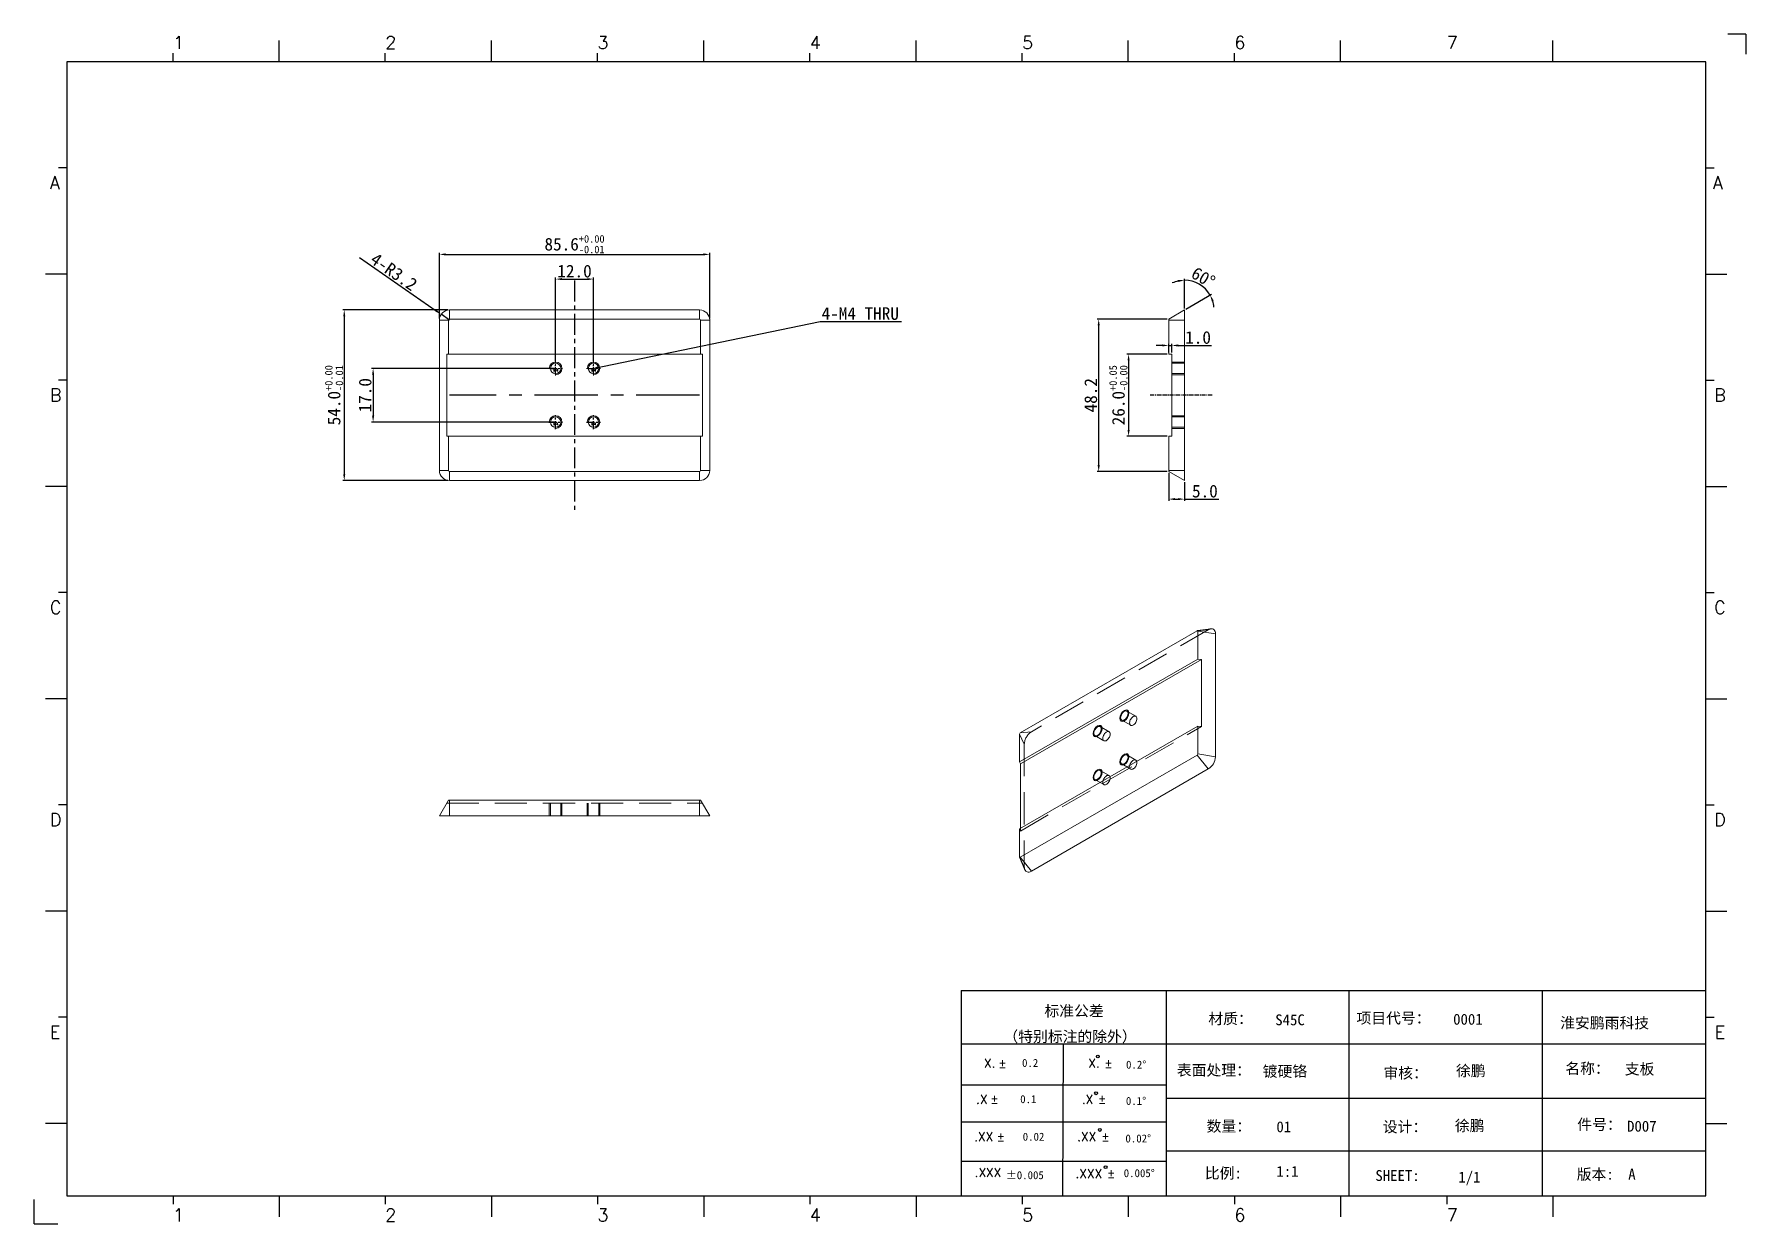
# Model space of a CAD drawing. Extents: x 83 to 30050, y -7164 to 695.
# Drawn here: x 15729 to 16271, y -3800 to -3424 of the extents above; entities that cross this region are included whole.
import ezdxf
from ezdxf.enums import TextEntityAlignment as Align

# ---------------------------------------------------------------- set-up
doc = ezdxf.new("R2010")
doc.units = 0
doc.header["$LTSCALE"] = 8
doc.header["$MEASUREMENT"] = 0
doc.header["$PDSIZE"] = 5
doc.linetypes.add('CENTER', pattern=[2, 1.25, -0.25, 0.25, -0.25])
doc.linetypes.add('HIDDEN', pattern=[1.905, 1.27, -0.635])
doc.layers.get('0').update_dxf_attribs({"linetype": 'CONTINUOUS'})
doc.layers.get('Defpoints').update_dxf_attribs({"linetype": 'CONTINUOUS'})
doc.layers.add('41', color=3, linetype='CONTINUOUS')
doc.layers.add('dim', color=82, linetype='CONTINUOUS', lineweight=9)
doc.layers.add('screw', color=33, linetype='CONTINUOUS', lineweight=13)
doc.styles.add('SIMPLEX', font='SIMPLEX')
doc.styles.get("Standard").update_dxf_attribs({"font": '', "height": 4})
doc.styles.add('TXT', font='txt.shx', dxfattribs={"bigfont": 'gbcbig.shx'})
doc.styles.get('Standard').set_extended_font_data('SimSun')
doc.dimstyles.new('ISO-25', dxfattribs={"dimtxt": 6, "dimasz": 2.5, "dimexe": 1.25, "dimexo": 0.625, "dimtad": 1, "dimdec": 1, "dimzin": 1, "dimdsep": 46, "dimtxsty": 'Standard', "dimcen": 2.5, "dimadec": 0, "dimazin": 0, "dimtm": 1e-09, "dimtfac": 1, "dimtdec": 1, "dimtmove": 0, "dimatfit": 3, "dimfxl": 1, "dimtolj": 1, "dimtzin": 0, "dimarcsym": 0})

# ---------------------------------------------------------------- blocks, each defined once
blk = doc.blocks.new('A$C0BB32EA6')
at = {"layer": '41'}
for p, q in [((90.21, 427.84), (90.21, 435.66)), ((168.4, 427.84), (168.4, 435.66)), ((168.4, 427.84), (168.4, 435.66)), ((168.4, 427.84), (168.4, 435.66)), ((246.58, 427.84), (246.58, 435.66)), ((246.58, 427.84), (246.58, 435.66)), ((324.77, 427.84), (324.77, 435.66)), ((402.96, 427.84), (402.96, 435.66)), ((481.15, 427.84), (481.15, 435.66)), ((559.34, 427.84), (559.34, 435.66)), ((51.11, 427.84), (51.11, 430.97)), ((129.3, 427.84), (129.3, 430.97)), ((129.3, 427.84), (129.3, 430.97)), ((129.3, 427.84), (129.3, 430.97)), ((207.49, 427.84), (207.49, 430.97)), ((207.49, 427.84), (207.49, 430.97)), ((285.68, 427.84), (285.68, 430.97)), ((363.87, 427.84), (363.87, 430.97)), ((442.06, 427.84), (442.06, 430.97)), ((615.63, 427.84), (12.02, 427.84)), ((12.02, 427.84), (12.02, 10.32)), ((615.63, 10.32), (615.63, 427.84)), ((12.02, 388.75), (8.89, 388.75)), ((615.63, 388.75), (618.76, 388.75)), ((12.02, 349.66), (4.2, 349.66)), ((615.63, 349.66), (623.45, 349.66)), ((12.02, 310.56), (8.89, 310.56)), ((615.63, 310.56), (618.76, 310.56)), ((12.02, 271.47), (4.2, 271.47)), ((615.63, 271.47), (623.45, 271.47)), ((12.02, 232.37), (8.89, 232.37)), ((615.63, 232.37), (618.76, 232.37)), ((12.02, 193.28), (4.2, 193.28)), ((615.63, 193.28), (623.45, 193.28)), ((12.02, 154.18), (8.89, 154.18)), ((615.63, 154.18), (618.76, 154.18)), ((12.02, 115.09), (4.2, 115.09)), ((615.63, 115.09), (623.45, 115.09)), ((341.34, 85.85), (615.63, 85.85)), ((341.34, 85.85), (341.34, 10.32)), ((416.87, 85.85), (416.87, 10.32)), ((484.16, 85.85), (484.16, 10.32)), ((555.4, 85.7), (555.4, 10.17)), ((12.02, 76), (8.89, 76)), ((615.63, 76), (618.76, 76)), ((615.63, 66.14), (341.34, 66.14)), ((378.86, 10.02), (379.1, 65.84)), ((341.34, 51.12), (416.87, 51.12)), ((615.63, 46.17), (416.87, 46.17)), ((12.02, 36.9), (4.2, 36.9)), ((341.34, 37.5), (401.12, 37.5)), ((341.34, 37.5), (416.87, 37.5)), ((615.63, 36.9), (623.45, 36.9)), ((615.63, 26.74), (416.87, 26.74)), ((341.34, 23.05), (401.87, 23.05)), ((341.34, 23.05), (401.87, 23.05)), ((341.34, 23.05), (401.87, 23.05)), ((341.34, 23.05), (401.87, 23.05)), ((341.34, 23.05), (401.87, 23.05)), ((341.34, 23.05), (416.87, 23.05)), ((12.02, 10.32), (615.63, 10.32)), ((51.11, 10.32), (51.11, 7.19)), ((90.21, 10.32), (90.21, 2.5)), ((129.3, 10.32), (129.3, 7.19)), ((168.4, 10.32), (168.4, 2.5)), ((207.49, 10.32), (207.49, 7.19)), ((246.58, 10.32), (246.58, 2.5)), ((285.68, 10.32), (285.68, 7.19)), ((324.77, 10.32), (324.77, 2.5)), ((326.34, 10.32), (401.87, 10.32)), ((363.87, 10.32), (363.87, 7.19)), ((402.96, 10.32), (402.96, 2.5)), ((442.06, 10.32), (442.06, 7.19)), ((481.15, 10.32), (481.15, 2.5)), ((520.24, 10.32), (520.24, 7.19)), ((559.34, 10.32), (559.34, 2.5))]:
    blk.add_line(p, q, dxfattribs=at)
at = {"layer": '41', "linetype": 'Continuous'}
for p, q in [((630.37, 437.94), (623.79, 437.94)), ((630.37, 437.94), (630.37, 430.59)), ((0, 0), (0, 8.98)), ((0, 0), (8.64, 0))]:
    blk.add_line(p, q, dxfattribs=at)
at = {"layer": '41'}
for centre in [(391.73, 61.61), (391.07, 48.04), (392.49, 34.54), (394.6, 20.83)]:
    blk.add_circle(centre, 0.516, dxfattribs=at)
at = {"layer": '41', "style": 'SIMPLEX'}
for s, height, p in [('1', 4.69, (51.11, 432.54)), ('2', 4.69, (129.3, 432.54)), ('3', 4.69, (207.49, 432.54)), ('4', 4.69, (285.68, 432.54)), ('5', 4.69, (363.87, 432.54)), ('6', 4.69, (442.06, 432.54)), ('7', 4.69, (520.24, 432.54)), ('A', 4.75, (5.76, 380.93)), ('A', 4.75, (618.27, 380.93)), ('B', 4.75, (5.76, 302.74)), ('B', 4.75, (618.72, 302.74)), ('C', 4.75, (5.76, 224.55)), ('C', 4.75, (618.72, 224.55)), ('D', 4.75, (5.76, 146.37)), ('D', 4.75, (618.72, 146.37)), ('E', 4.75, (5.76, 68.18)), ('E', 4.75, (618.95, 68.18)), ('X.', 3.284, (349.84, 57.49)), ('%%p', 3.284, (355.04, 57.36)), ('X.', 3.284, (388.21, 57.49)), ('%%p', 3.284, (394.07, 57.36)), ('.X', 3.284, (346.89, 44.16)), ('%%p', 3.284, (352.09, 44.33)), ('.X', 3.284, (385.9, 44.16)), ('%%p', 3.284, (391.76, 44.33)), ('.XX', 3.284, (346.2, 30.42)), ('%%p', 3.284, (354.44, 30.46)), ('.XX', 3.284, (384.11, 30.42)), ('%%p', 3.284, (393.01, 30.46)), ('.XXX', 3.284, (383.48, 16.83)), ('%%p', 3.284, (395.11, 16.95)), ('1', 4.69, (51.11, 0.87)), ('2', 4.69, (129.3, 0.87)), ('3', 4.69, (207.49, 0.87)), ('4', 4.69, (285.68, 0.87)), ('5', 4.69, (363.87, 0.87)), ('6', 4.69, (442.06, 0.87)), ('7', 4.69, (520.24, 0.87))]:
    blk.add_text(s, height=height, dxfattribs=at).set_placement(p)
at = {"layer": '41', "linetype": 'Continuous'}
for s, p in [('标准公差', (372.08, 76.36)), ('材质：', (432.42, 73.5)), ('项目代号：', (486.99, 73.71)), ('淮安鹏雨科技', (562.04, 71.96)), ('（特别标注的除外）', (356.94, 66.94)), ('表面处理：', (420.83, 54.55)), ('审核：', (496.9, 53.5)), ('名称：', (563.9, 55.18)), ('数量：', (431.79, 33.91)), ('设计：', (496.69, 33.7)), ('件号：', (568.32, 34.55)), ('比例:', (431.16, 16.65)), ('SHEET:', (493.95, 15.75)), ('1/1', (524.5, 15.18)), ('版本:', (568.11, 16.23))]:
    blk.add_text(s, height=4, dxfattribs=at).set_placement(p)
at = {"layer": '41'}
for s, p in [('0.2', (363.82, 57.75)), ('0.2%%D', (402.12, 57.11)), ('0.1', (363.14, 44.41)), ('0.1%%D', (402.07, 43.76)), ('0.02', (364.07, 30.58)), ('0.02%%D', (401.9, 29.93)), ('0.005%%D', (401.27, 17.16))]:
    blk.add_text(s, height=2.929, dxfattribs=at).set_placement(p)
at = {"layer": '41', "style": 'SIMPLEX'}
blk.add_text('.XXX', height=3.284, dxfattribs=at).set_placement((351.31, 18.87), align=Align.MIDDLE_CENTER)
at = {"layer": '41'}
blk.add_text('%%P0.005', height=2.929, dxfattribs=at).set_placement((364.87, 17.89), align=Align.MIDDLE_CENTER)
at = {"layer": '41', "linetype": 'Continuous'}
for tag, p in [('材质', (457.07, 73.08)), ('代号', (522.6, 73.29)), ('表面处理', (452.44, 54.13)), ('审核', (523.65, 54.34)), ('名称', (585.81, 54.97)), ('数量', (457.5, 33.7)), ('设计', (523.23, 34.13)), ('件号', (586.65, 33.91)), ('比例', (457.5, 17.28)), ('版本', (587.08, 16.23))]:
    blk.add_attdef(tag, p, '', height=4, dxfattribs=at)
blk = doc.blocks.new('screw_m4_l')
at = {"layer": 'screw', "color": 1, "linetype": 'CENTER', "ltscale": 0.254}
for p, q in [((-2.2, 0), (2.2, 0)), ((0, -2.2), (0, 2.2))]:
    blk.add_line(p, q, dxfattribs=at)
at = {"layer": 'screw', "color": 33, "linetype": 'Continuous'}
blk.add_circle((0, 0), 1.65, dxfattribs=at)
at = {"layer": 'screw', "color": 92, "linetype": 'Continuous'}
blk.add_arc((0, 0), 2, 270, 180, dxfattribs=at)
at = {"layer": 'screw', "color": 6, "linetype": 'Continuous', "style": 'TXT'}
blk.add_text('M4', height=0.8, dxfattribs=at).set_placement((-0.68, -1))
blk = doc.blocks.new('*D966')
at = {"layer": 'Defpoints', "color": 0}
for p in [(15906.32, -3501.1), (15894.32, -3527.72), (15906.32, -3527.72)]:
    blk.add_point(p, dxfattribs=at)
at = {"layer": 'dim', "color": 0, "lineweight": -2}
for p, q in [((15894.32, -3527.22), (15894.32, -3500.6)), ((15896.32, -3501.1), (15904.32, -3501.1)), ((15906.32, -3527.22), (15906.32, -3500.6))]:
    blk.add_line(p, q, dxfattribs=at)
at = {"layer": 'dim', "color": 0}
for points in [[(15896.32, -3500.77), (15896.32, -3501.44), (15894.32, -3501.1)], [(15904.32, -3500.77), (15904.32, -3501.44), (15906.32, -3501.1)]]:
    blk.add_solid(points, dxfattribs=at)
at = {"layer": 'dim', "color": 0, "insert": (15900.32, -3498.6), "char_height": 4, "attachment_point": 5}
blk.add_mtext('\\A1;12.0', dxfattribs=at)
blk = doc.blocks.new('*D967')
at = {"layer": 'Defpoints', "color": 0}
for p in [(15943.12, -3493.27), (15857.52, -3514.05), (15943.12, -3514.05)]:
    blk.add_point(p, dxfattribs=at)
at = {"layer": 'dim', "color": 0, "lineweight": -2}
for p, q in [((15857.52, -3513.55), (15857.52, -3492.77)), ((15859.52, -3493.27), (15941.12, -3493.27)), ((15943.12, -3513.55), (15943.12, -3492.77))]:
    blk.add_line(p, q, dxfattribs=at)
at = {"layer": 'dim', "color": 0}
for points in [[(15859.52, -3492.94), (15859.52, -3493.61), (15857.52, -3493.27)], [(15941.12, -3492.94), (15941.12, -3493.61), (15943.12, -3493.27)]]:
    blk.add_solid(points, dxfattribs=at)
at = {"layer": 'dim', "color": 0, "insert": (15900.32, -3490.04), "char_height": 4, "attachment_point": 5}
blk.add_mtext('\\A1;85.6{\\H2.400000;\\S+0.00^ -0.01;}', dxfattribs=at)
blk = doc.blocks.new('*D968')
at = {"layer": 'Defpoints', "color": 0}
for p in [(15894.32, -3529.37), (15836.52, -3546.37), (15894.32, -3546.37)]:
    blk.add_point(p, dxfattribs=at)
at = {"layer": 'dim', "color": 0, "lineweight": -2}
for p, q in [((15893.82, -3529.37), (15836.02, -3529.37)), ((15836.52, -3531.37), (15836.52, -3544.37)), ((15893.82, -3546.37), (15836.02, -3546.37))]:
    blk.add_line(p, q, dxfattribs=at)
at = {"layer": 'dim', "color": 0}
for points in [[(15836.19, -3531.37), (15836.86, -3531.37), (15836.52, -3529.37)], [(15836.19, -3544.37), (15836.86, -3544.37), (15836.52, -3546.37)]]:
    blk.add_solid(points, dxfattribs=at)
at = {"layer": 'dim', "color": 0, "insert": (15834.02, -3537.87), "char_height": 4, "attachment_point": 5, "rotation": 90}
blk.add_mtext('\\A1;17.0', dxfattribs=at)
blk = doc.blocks.new('*D969')
at = {"layer": 'Defpoints', "color": 0}
for p in [(15860.7, -3510.87), (15827.38, -3564.87), (15860.7, -3564.87)]:
    blk.add_point(p, dxfattribs=at)
at = {"layer": 'dim', "color": 0, "lineweight": -2}
for p, q in [((15860.2, -3510.87), (15826.88, -3510.87)), ((15827.38, -3512.87), (15827.38, -3562.87)), ((15860.2, -3564.87), (15826.88, -3564.87))]:
    blk.add_line(p, q, dxfattribs=at)
at = {"layer": 'dim', "color": 0}
for points in [[(15827.05, -3512.87), (15827.71, -3512.87), (15827.38, -3510.87)], [(15827.05, -3562.87), (15827.71, -3562.87), (15827.38, -3564.87)]]:
    blk.add_solid(points, dxfattribs=at)
at = {"layer": 'dim', "color": 0, "insert": (15824.15, -3537.87), "char_height": 4, "attachment_point": 5, "rotation": 90}
blk.add_mtext('\\A1;54.0{\\H2.400000;\\S+0.00^ -0.01;}', dxfattribs=at)
blk = doc.blocks.new('*D970')
at = {"layer": 'Defpoints', "color": 0}
for p in [(15858.09, -3512.24), (15860.7, -3514.05)]:
    blk.add_point(p, dxfattribs=at)
at = {"layer": 'dim', "color": 0, "lineweight": -2}
for p, q in [((15832.2, -3494.28), (15856.45, -3511.1)), ((15860.7, -3514.05), (15858.09, -3512.24))]:
    blk.add_line(p, q, dxfattribs=at)
at = {"layer": 'dim', "color": 0}
blk.add_solid([(15856.64, -3510.82), (15856.26, -3511.37), (15858.09, -3512.24)], dxfattribs=at)
at = {"layer": 'dim', "color": 0, "insert": (15842, -3498.01), "char_height": 4, "attachment_point": 5, "rotation": 325.2471}
blk.add_mtext('\\A1; 4-R3.2', dxfattribs=at)
blk = doc.blocks.new('*D971')
at = {"layer": 'Defpoints', "color": 0}
for p in [(16088.51, -3524.87), (16075.8, -3550.87), (16088.51, -3550.87)]:
    blk.add_point(p, dxfattribs=at)
at = {"layer": 'dim', "color": 0, "lineweight": -2}
for p, q in [((16088.02, -3524.87), (16075.3, -3524.87)), ((16075.8, -3526.87), (16075.8, -3548.87)), ((16088.02, -3550.87), (16075.3, -3550.87))]:
    blk.add_line(p, q, dxfattribs=at)
at = {"layer": 'dim', "color": 0}
for points in [[(16075.47, -3526.87), (16076.14, -3526.87), (16075.8, -3524.87)], [(16075.47, -3548.87), (16076.14, -3548.87), (16075.8, -3550.87)]]:
    blk.add_solid(points, dxfattribs=at)
at = {"layer": 'dim', "color": 0, "insert": (16072.57, -3537.87), "char_height": 4, "attachment_point": 5, "rotation": 90}
blk.add_mtext('\\A1;26.0{\\H2.400000;\\S+0.05^ -0.00;}', dxfattribs=at)
blk = doc.blocks.new('*D972')
at = {"layer": 'Defpoints', "color": 0}
for p in [(16066.34, -3513.76), (16088.51, -3513.76), (16088.51, -3561.98)]:
    blk.add_point(p, dxfattribs=at)
at = {"layer": 'dim', "color": 0, "lineweight": -2}
for p, q in [((16088.02, -3513.76), (16065.84, -3513.76)), ((16066.34, -3559.98), (16066.34, -3515.76)), ((16088.02, -3561.98), (16065.84, -3561.98))]:
    blk.add_line(p, q, dxfattribs=at)
at = {"layer": 'dim', "color": 0}
for points in [[(16066, -3515.76), (16066.67, -3515.76), (16066.34, -3513.76)], [(16066, -3559.98), (16066.67, -3559.98), (16066.34, -3561.98)]]:
    blk.add_solid(points, dxfattribs=at)
at = {"layer": 'dim', "color": 0, "insert": (16063.84, -3537.87), "char_height": 4, "attachment_point": 5, "rotation": 90}
blk.add_mtext('\\A1;48.2', dxfattribs=at)
blk = doc.blocks.new('*D973')
at = {"layer": 'Defpoints', "color": 0}
for p in [(16089.51, -3522.11), (16088.51, -3524.87), (16089.51, -3524.87)]:
    blk.add_point(p, dxfattribs=at)
at = {"layer": 'dim', "color": 0, "lineweight": -2}
for p, q in [((16086.51, -3522.11), (16084.51, -3522.11)), ((16088.51, -3524.37), (16088.51, -3521.61)), ((16088.51, -3522.11), (16089.51, -3522.11)), ((16089.51, -3524.37), (16089.51, -3521.61)), ((16091.51, -3522.11), (16102.11, -3522.11))]:
    blk.add_line(p, q, dxfattribs=at)
at = {"layer": 'dim', "color": 0}
for points in [[(16086.51, -3521.78), (16086.51, -3522.44), (16088.51, -3522.11)], [(16091.51, -3521.78), (16091.51, -3522.44), (16089.51, -3522.11)]]:
    blk.add_solid(points, dxfattribs=at)
at = {"layer": 'dim', "color": 0, "insert": (16097.81, -3519.61), "char_height": 4, "attachment_point": 5}
blk.add_mtext('\\A1;1.0', dxfattribs=at)
blk = doc.blocks.new('*D974')
at = {"layer": 'Defpoints', "color": 0}
for p in [(16088.51, -3561.98), (16093.51, -3564.87), (16093.51, -3570.76)]:
    blk.add_point(p, dxfattribs=at)
at = {"layer": 'dim', "color": 0, "lineweight": -2}
for p, q in [((16088.51, -3562.48), (16088.51, -3571.26)), ((16093.51, -3565.37), (16093.51, -3571.26)), ((16090.51, -3570.76), (16091.51, -3570.76)), ((16093.51, -3570.76), (16104.43, -3570.76))]:
    blk.add_line(p, q, dxfattribs=at)
at = {"layer": 'dim', "color": 0}
for points in [[(16090.51, -3570.42), (16090.51, -3571.09), (16088.51, -3570.76)], [(16091.51, -3570.42), (16091.51, -3571.09), (16093.51, -3570.76)]]:
    blk.add_solid(points, dxfattribs=at)
at = {"layer": 'dim', "color": 0, "insert": (16099.97, -3568.26), "char_height": 4, "attachment_point": 5}
blk.add_mtext('\\A1;5.0', dxfattribs=at)
blk = doc.blocks.new('*D975')
at = {"layer": 'Defpoints', "color": 0}
for p in [(16099.55, -3503.67), (16093.51, -3510.87), (16093.51, -3510.87), (16088.51, -3513.76), (16093.51, -3514.05)]:
    blk.add_point(p, dxfattribs=at)
at = {"layer": 'dim', "color": 0, "lineweight": -2}
for p, q in [((16093.51, -3510.37), (16093.51, -3500.98)), ((16093.95, -3510.62), (16102.08, -3505.92))]:
    blk.add_line(p, q, dxfattribs=at)
for start, end in [(102.2231, 114.4461), (30, 90), (5.5539, 17.7769)]:
    blk.add_arc((16093.51, -3510.87), 9.39, start, end, dxfattribs=at)
at = {"layer": 'dim', "color": 0}
for points in [[(16091.49, -3501.36), (16091.56, -3502.02), (16093.51, -3501.48)], [(16102.15, -3508.14), (16102.76, -3507.87), (16101.65, -3506.17)]]:
    blk.add_solid(points, dxfattribs=at)
at = {"layer": 'dim', "color": 0, "insert": (16099.46, -3500.57), "char_height": 4, "attachment_point": 5, "rotation": 330}
blk.add_mtext('\\A1;60°', dxfattribs=at)

msp = doc.modelspace()

# ---------------------------------------------------------------- linework, layer by layer
at = {"color": 1, "linetype": 'CENTER', "ltscale": 0.6604}
msp.add_line((15900.325, -3501.556), (15900.325, -3574.643), dxfattribs=at)
at = {"color": 7, "linetype": 'Continuous', "lineweight": 15}
for p, q in [((15860.705, -3510.87), (15860.705, -3513.757)), ((15939.945, -3510.87), (15860.705, -3510.87)), ((15939.945, -3510.87), (15939.945, -3513.757)), ((16093.515, -3510.87), (16088.515, -3513.757)), ((16093.515, -3514.05), (16093.515, -3510.87)), ((15857.525, -3514.05), (15857.525, -3561.69)), ((15857.525, -3514.05), (15860.411, -3514.05)), ((15860.411, -3514.05), (15860.411, -3524.87)), ((15939.945, -3513.757), (15860.705, -3513.757)), ((15940.238, -3524.87), (15940.238, -3514.05)), ((15943.125, -3514.05), (15940.238, -3514.05)), ((15943.125, -3561.69), (15943.125, -3514.05)), ((16088.515, -3514.05), (16088.515, -3513.757)), ((16093.515, -3514.05), (16088.515, -3514.05)), ((16088.515, -3524.87), (16088.515, -3514.05)), ((16093.515, -3561.69), (16093.515, -3514.05)), ((15859.834, -3524.87), (15859.834, -3550.87)), ((15860.411, -3524.87), (15859.834, -3524.87)), ((15940.238, -3524.87), (15860.411, -3524.87)), ((15940.815, -3524.87), (15940.238, -3524.87)), ((15940.815, -3524.87), (15940.815, -3550.87)), ((16089.515, -3524.87), (16088.515, -3524.87)), ((16089.515, -3524.87), (16089.515, -3550.87)), ((15859.834, -3550.87), (15860.411, -3550.87)), ((15860.411, -3550.87), (15860.411, -3561.69)), ((15860.411, -3550.87), (15940.238, -3550.87)), ((15940.238, -3561.69), (15940.238, -3550.87)), ((15940.238, -3550.87), (15940.815, -3550.87)), ((16088.515, -3561.69), (16088.515, -3550.87)), ((16088.515, -3550.87), (16089.515, -3550.87)), ((15860.411, -3561.69), (15857.525, -3561.69)), ((15860.705, -3561.983), (15939.945, -3561.983)), ((15860.705, -3561.983), (15860.705, -3564.87)), ((15860.705, -3564.87), (15939.945, -3564.87)), ((15939.945, -3561.983), (15939.945, -3564.87)), ((15940.238, -3561.69), (15943.125, -3561.69)), ((16088.515, -3561.69), (16093.515, -3561.69)), ((16088.515, -3561.983), (16088.515, -3561.69)), ((16088.515, -3561.983), (16093.515, -3564.87)), ((16093.515, -3564.87), (16093.515, -3561.69)), ((16097.526, -3612.427), (16041.495, -3644.773)), ((16101.863, -3611.818), (16097.6, -3612.4)), ((16097.733, -3621.382), (16097.733, -3612.547)), ((16103.31, -3613.409), (16097.733, -3612.547)), ((16103.31, -3652.309), (16103.31, -3613.409)), ((16097.733, -3621.382), (16041.287, -3653.967)), ((16098.848, -3621.554), (16041.586, -3654.611)), ((16098.848, -3621.554), (16097.733, -3621.382)), ((16098.848, -3621.554), (16098.848, -3642.784)), ((16041.287, -3675.197), (16097.733, -3642.612)), ((16097.733, -3651.447), (16097.733, -3642.612)), ((16097.733, -3642.612), (16098.848, -3642.784)), ((16041.287, -3645.132), (16041.287, -3653.967)), ((16041.495, -3684.152), (16097.526, -3651.806)), ((16097.526, -3651.806), (16101.061, -3656.204)), ((16097.733, -3651.447), (16103.31, -3652.309)), ((16041.287, -3653.967), (16041.586, -3654.611)), ((16041.586, -3654.611), (16041.586, -3675.025)), ((16045.03, -3688.55), (16101.061, -3656.204)), ((15860.411, -3666.078), (15857.525, -3671.078)), ((15860.411, -3666.078), (15860.705, -3666.078)), ((15860.705, -3666.078), (15860.705, -3671.078)), ((15860.705, -3666.078), (15939.945, -3666.078)), ((15939.945, -3666.078), (15940.238, -3666.078)), ((15939.945, -3666.078), (15939.945, -3671.078)), ((15940.238, -3666.078), (15943.125, -3671.078)), ((15857.525, -3671.078), (15860.705, -3671.078)), ((15860.705, -3671.078), (15939.945, -3671.078)), ((15939.945, -3671.078), (15943.125, -3671.078)), ((16041.287, -3675.197), (16041.287, -3684.032)), ((16041.301, -3684.11), (16042.93, -3688.093)), ((16041.495, -3684.152), (16045.03, -3688.55))]:
    msp.add_line(p, q, dxfattribs=at)
at = {"color": 7, "linetype": 'HIDDEN', "lineweight": 0}
for p, q in [((16093.515, -3514.05), (16088.515, -3514.05)), ((16093.515, -3527.72), (16089.515, -3527.72)), ((16089.515, -3531.02), (16093.515, -3531.02)), ((16093.515, -3544.72), (16089.515, -3544.72)), ((16089.515, -3548.02), (16093.515, -3548.02)), ((16088.515, -3561.69), (16093.515, -3561.69)), ((16101.061, -3612.111), (16045.03, -3644.457)), ((16101.061, -3612.111), (16097.526, -3612.427)), ((16041.586, -3675.841), (16098.848, -3642.784)), ((16069.628, -3644.41), (16066.799, -3642.777)), ((16073.635, -3640.737), (16076.463, -3642.369)), ((16078.113, -3639.512), (16075.285, -3637.879)), ((16042.781, -3648.351), (16041.287, -3645.132)), ((16045.03, -3644.457), (16041.495, -3644.773)), ((16065.15, -3645.635), (16067.978, -3647.268)), ((16042.781, -3648.351), (16042.781, -3687.251)), ((16078.113, -3653.393), (16075.285, -3651.76)), ((16069.628, -3658.291), (16066.799, -3656.658)), ((16073.635, -3654.618), (16076.463, -3656.251)), ((16065.15, -3659.516), (16067.978, -3661.149)), ((15859.834, -3667.078), (15940.815, -3667.078)), ((15860.705, -3671.078), (15860.705, -3666.078)), ((15892.675, -3667.078), (15892.675, -3671.078)), ((15895.975, -3671.078), (15895.975, -3667.078)), ((15904.675, -3667.078), (15904.675, -3671.078)), ((15907.975, -3671.078), (15907.975, -3667.078)), ((15939.945, -3671.078), (15939.945, -3666.078)), ((16041.586, -3675.841), (16041.287, -3675.197)), ((16041.586, -3675.025), (16041.586, -3675.841)), ((16041.287, -3684.032), (16042.781, -3687.251))]:
    msp.add_line(p, q, dxfattribs=at)
at = {"color": 1, "linetype": 'CENTER', "ltscale": 0.20955}
for p, q in [((15894.325, -3531.185), (15894.325, -3527.555)), ((15906.325, -3531.185), (15906.325, -3527.555)), ((15892.51, -3529.37), (15896.14, -3529.37)), ((15904.51, -3529.37), (15908.14, -3529.37))]:
    msp.add_line(p, q, dxfattribs=at)
at = {"color": 7, "linetype": 'Continuous', "lineweight": 0}
for p, q in [((16089.515, -3527.37), (16093.515, -3527.37)), ((16089.515, -3527.37), (16093.515, -3527.37)), ((16089.515, -3531.37), (16093.515, -3531.37)), ((16089.515, -3531.37), (16093.515, -3531.37)), ((16089.515, -3544.37), (16093.515, -3544.37)), ((16089.515, -3544.37), (16093.515, -3544.37)), ((16089.515, -3548.37), (16093.515, -3548.37)), ((16089.515, -3548.37), (16093.515, -3548.37)), ((15892.325, -3667.078), (15892.325, -3671.078)), ((15892.325, -3667.078), (15892.325, -3671.078)), ((15896.325, -3667.078), (15896.325, -3671.078)), ((15896.325, -3667.078), (15896.325, -3671.078)), ((15904.325, -3667.078), (15904.325, -3671.078)), ((15904.325, -3667.078), (15904.325, -3671.078)), ((15908.325, -3667.078), (15908.325, -3671.078)), ((15908.325, -3667.078), (15908.325, -3671.078))]:
    msp.add_line(p, q, dxfattribs=at)
at = {"color": 1, "linetype": 'CENTER', "ltscale": 2.012696}
msp.add_line((15939.945, -3537.87), (15860.705, -3537.87), dxfattribs=at)
at = {"color": 1, "linetype": 'CENTER', "ltscale": 0.127}
msp.add_line((16102.243, -3537.87), (16082.674, -3537.87), dxfattribs=at)
at = {"color": 1, "linetype": 'CENTER', "ltscale": 0.254}
for p, q in [((15894.325, -3548.57), (15894.325, -3544.17)), ((15906.325, -3548.57), (15906.325, -3544.17)), ((15892.125, -3546.37), (15896.525, -3546.37)), ((15904.125, -3546.37), (15908.525, -3546.37))]:
    msp.add_line(p, q, dxfattribs=at)
at = {"color": 7, "linetype": 'Continuous', "lineweight": 15, "flags": 128}
for points in [[(16103.31, -3613.409), (16103.282, -3613.019), (16103.2, -3612.67), (16103.065, -3612.372), (16102.88, -3612.131), (16102.651, -3611.953), (16102.383, -3611.844), (16102.082, -3611.804), (16101.863, -3611.818)], [(16067.141, -3643.533), (16067.116, -3643.267), (16067.04, -3643.043), (16066.918, -3642.869), (16066.755, -3642.754), (16066.558, -3642.703), (16066.335, -3642.717), (16066.097, -3642.796), (16065.853, -3642.937), (16065.614, -3643.133), (16065.391, -3643.376), (16065.194, -3643.656), (16065.031, -3643.959), (16064.909, -3644.273), (16064.833, -3644.585), (16064.808, -3644.88), (16064.833, -3645.145), (16064.909, -3645.369), (16065.031, -3645.543), (16065.194, -3645.658), (16065.391, -3645.71), (16065.614, -3645.696), (16065.853, -3645.616), (16066.097, -3645.476), (16066.335, -3645.279), (16066.558, -3645.036), (16066.755, -3644.757), (16066.918, -3644.453), (16067.04, -3644.139), (16067.116, -3643.827), (16067.141, -3643.533)], [(16075.627, -3638.634), (16075.601, -3638.369), (16075.526, -3638.144), (16075.404, -3637.971), (16075.241, -3637.856), (16075.043, -3637.804), (16074.82, -3637.818), (16074.582, -3637.897), (16074.338, -3638.038), (16074.099, -3638.234), (16073.876, -3638.478), (16073.679, -3638.757), (16073.516, -3639.061), (16073.394, -3639.375), (16073.319, -3639.686), (16073.293, -3639.981), (16073.319, -3640.247), (16073.394, -3640.471), (16073.516, -3640.645), (16073.679, -3640.76), (16073.876, -3640.811), (16074.099, -3640.797), (16074.338, -3640.718), (16074.582, -3640.577), (16074.82, -3640.381), (16075.043, -3640.138), (16075.241, -3639.858), (16075.404, -3639.555), (16075.526, -3639.24), (16075.601, -3638.929), (16075.627, -3638.634)], [(16075.627, -3652.515), (16075.601, -3652.25), (16075.526, -3652.026), (16075.404, -3651.852), (16075.241, -3651.737), (16075.043, -3651.685), (16074.82, -3651.699), (16074.582, -3651.779), (16074.338, -3651.919), (16074.099, -3652.116), (16073.876, -3652.359), (16073.679, -3652.638), (16073.516, -3652.942), (16073.394, -3653.256), (16073.319, -3653.568), (16073.293, -3653.862), (16073.319, -3654.128), (16073.394, -3654.352), (16073.516, -3654.526), (16073.679, -3654.641), (16073.876, -3654.692), (16074.099, -3654.678), (16074.338, -3654.599), (16074.582, -3654.458), (16074.82, -3654.262), (16075.043, -3654.019), (16075.241, -3653.739), (16075.404, -3653.436), (16075.526, -3653.122), (16075.601, -3652.81), (16075.627, -3652.515)], [(16067.141, -3657.414), (16067.116, -3657.148), (16067.04, -3656.924), (16066.918, -3656.751), (16066.755, -3656.635), (16066.558, -3656.584), (16066.335, -3656.598), (16066.097, -3656.677), (16065.853, -3656.818), (16065.614, -3657.014), (16065.391, -3657.257), (16065.194, -3657.537), (16065.031, -3657.84), (16064.909, -3658.155), (16064.833, -3658.466), (16064.808, -3658.761), (16064.833, -3659.026), (16064.909, -3659.251), (16065.031, -3659.424), (16065.194, -3659.539), (16065.391, -3659.591), (16065.614, -3659.577), (16065.853, -3659.498), (16066.097, -3659.357), (16066.335, -3659.161), (16066.558, -3658.917), (16066.755, -3658.638), (16066.918, -3658.334), (16067.04, -3658.02), (16067.116, -3657.709), (16067.141, -3657.414)], [(16042.93, -3688.093), (16043.027, -3688.289), (16043.211, -3688.53), (16043.44, -3688.707), (16043.708, -3688.817), (16044.009, -3688.856), (16044.335, -3688.824), (16044.678, -3688.721), (16045.03, -3688.55)]]:
    msp.add_lwpolyline(points, dxfattribs=at)
at = {"color": 7, "linetype": 'Continuous', "lineweight": 0, "flags": 128}
for points in [[(16065.975, -3645.839), (16065.433, -3646.027), (16064.975, -3645.938), (16064.668, -3645.585), (16064.56, -3645.023), (16064.668, -3644.335), (16064.975, -3643.629), (16065.433, -3643.01), (16065.975, -3642.573), (16066.516, -3642.385), (16066.975, -3642.474), (16067.281, -3642.827), (16067.389, -3643.39), (16067.281, -3644.077), (16066.975, -3644.784), (16066.516, -3645.402), (16065.975, -3645.839)], [(16074.46, -3640.941), (16073.919, -3641.129), (16073.46, -3641.04), (16073.153, -3640.687), (16073.046, -3640.124), (16073.153, -3639.437), (16073.46, -3638.73), (16073.919, -3638.111), (16074.46, -3637.675), (16075.001, -3637.486), (16075.46, -3637.576), (16075.766, -3637.928), (16075.874, -3638.491), (16075.766, -3639.178), (16075.46, -3639.885), (16075.001, -3640.504), (16074.46, -3640.941)], [(16074.46, -3654.822), (16073.919, -3655.01), (16073.46, -3654.921), (16073.153, -3654.568), (16073.046, -3654.005), (16073.153, -3653.318), (16073.46, -3652.611), (16073.919, -3651.993), (16074.46, -3651.556), (16075.001, -3651.368), (16075.46, -3651.457), (16075.766, -3651.81), (16075.874, -3652.372), (16075.766, -3653.06), (16075.46, -3653.766), (16075.001, -3654.385), (16074.46, -3654.822)], [(16065.975, -3659.72), (16065.433, -3659.909), (16064.975, -3659.819), (16064.668, -3659.467), (16064.56, -3658.904), (16064.668, -3658.217), (16064.975, -3657.51), (16065.433, -3656.891), (16065.975, -3656.454), (16066.516, -3656.266), (16066.975, -3656.355), (16067.281, -3656.708), (16067.389, -3657.271), (16067.281, -3657.958), (16066.975, -3658.665), (16066.516, -3659.284), (16065.975, -3659.72)]]:
    msp.add_lwpolyline(points, dxfattribs=at)
at = {"color": 7, "linetype": 'HIDDEN', "lineweight": 0, "flags": 128}
for points in [[(16078.455, -3640.267), (16078.429, -3640.002), (16078.354, -3639.777), (16078.232, -3639.604), (16078.069, -3639.489), (16077.872, -3639.437), (16077.649, -3639.451), (16077.41, -3639.53), (16077.166, -3639.671), (16076.928, -3639.867), (16076.705, -3640.11), (16076.508, -3640.39), (16076.344, -3640.693), (16076.222, -3641.008), (16076.147, -3641.319), (16076.122, -3641.614), (16076.147, -3641.879), (16076.222, -3642.104), (16076.344, -3642.277), (16076.508, -3642.392), (16076.705, -3642.444), (16076.928, -3642.43), (16077.166, -3642.351), (16077.41, -3642.21), (16077.649, -3642.014), (16077.872, -3641.771), (16078.069, -3641.491), (16078.232, -3641.188), (16078.354, -3640.873), (16078.429, -3640.562), (16078.455, -3640.267)], [(16069.97, -3645.165), (16069.944, -3644.9), (16069.869, -3644.676), (16069.747, -3644.502), (16069.584, -3644.387), (16069.386, -3644.335), (16069.164, -3644.349), (16068.925, -3644.429), (16068.681, -3644.569), (16068.442, -3644.766), (16068.22, -3645.009), (16068.022, -3645.288), (16067.859, -3645.592), (16067.737, -3645.906), (16067.662, -3646.218), (16067.636, -3646.512), (16067.662, -3646.778), (16067.737, -3647.002), (16067.859, -3647.176), (16068.022, -3647.291), (16068.22, -3647.343), (16068.442, -3647.328), (16068.681, -3647.249), (16068.925, -3647.108), (16069.164, -3646.912), (16069.386, -3646.669), (16069.584, -3646.39), (16069.747, -3646.086), (16069.869, -3645.772), (16069.944, -3645.46), (16069.97, -3645.165)], [(16078.455, -3654.148), (16078.429, -3653.883), (16078.354, -3653.658), (16078.232, -3653.485), (16078.069, -3653.37), (16077.872, -3653.318), (16077.649, -3653.332), (16077.41, -3653.411), (16077.166, -3653.552), (16076.928, -3653.748), (16076.705, -3653.992), (16076.508, -3654.271), (16076.344, -3654.575), (16076.222, -3654.889), (16076.147, -3655.2), (16076.122, -3655.495), (16076.147, -3655.761), (16076.222, -3655.985), (16076.344, -3656.159), (16076.508, -3656.274), (16076.705, -3656.325), (16076.928, -3656.311), (16077.166, -3656.232), (16077.41, -3656.091), (16077.649, -3655.895), (16077.872, -3655.652), (16078.069, -3655.372), (16078.232, -3655.069), (16078.354, -3654.754), (16078.429, -3654.443), (16078.455, -3654.148)], [(16069.97, -3659.047), (16069.944, -3658.781), (16069.869, -3658.557), (16069.747, -3658.383), (16069.584, -3658.268), (16069.386, -3658.217), (16069.164, -3658.231), (16068.925, -3658.31), (16068.681, -3658.451), (16068.442, -3658.647), (16068.22, -3658.89), (16068.022, -3659.17), (16067.859, -3659.473), (16067.737, -3659.787), (16067.662, -3660.099), (16067.636, -3660.394), (16067.662, -3660.659), (16067.737, -3660.883), (16067.859, -3661.057), (16068.022, -3661.172), (16068.22, -3661.224), (16068.442, -3661.21), (16068.681, -3661.13), (16068.925, -3660.99), (16069.164, -3660.793), (16069.386, -3660.55), (16069.584, -3660.271), (16069.747, -3659.967), (16069.869, -3659.653), (16069.944, -3659.341), (16069.97, -3659.047)]]:
    msp.add_lwpolyline(points, dxfattribs=at)
at = {"color": 7, "linetype": 'Continuous', "lineweight": 15}
for centre, radius, start, end in [((15860.705, -3514.05), 3.18, 90, 180), ((15939.945, -3514.05), 3.18, 0, 90), ((15860.705, -3514.05), 0.293, 90, 180), ((15939.945, -3514.05), 0.293, 0, 90), ((15860.705, -3561.69), 3.18, 180, 270), ((15860.705, -3561.69), 0.293, 180, 270), ((15939.945, -3561.69), 0.293, 270, 0), ((15939.945, -3561.69), 3.18, 270, 0), ((16097.607, -3612.526), 0.128, 350.78596, 129.20329), ((16041.737, -3645.153), 0.451, 122.60548, 177.39452), ((16097.283, -3651.426), 0.451, 302.60548, 357.39452), ((16098.463, -3652.107), 4.851, 302.38686, 357.61314), ((16041.414, -3684.053), 0.128, 170.78596, 309.20329)]:
    msp.add_arc(centre, radius, start, end, dxfattribs=at)
at = {"color": 7, "linetype": 'HIDDEN', "lineweight": 0}
for centre, radius, start, end in [((16102.189, -3613.959), 2.165, 98.64689, 121.38887), ((16047.629, -3648.554), 4.851, 122.38686, 177.61314), ((16044.946, -3687.304), 2.165, 178.60809, 201.35709)]:
    msp.add_arc(centre, radius, start, end, dxfattribs=at)

# ---------------------------------------------------------------- block references
at = {"layer": '41', "linetype": 'Continuous', "xscale": 0.8599633920002816, "yscale": 0.8599633919998269, "zscale": 0.8599633920000003}
msp.add_blockref('A$C0BB32EA6', (15729.187, -3800.191), dxfattribs=at).add_auto_attribs({'版本': 'A', '件号': 'D007', '名称': '支板', '设计': '徐鹏', '审核': '徐鹏', '代号': '0001', '比例': '1:1', '数量': '01', '表面处理': '镀硬铬', '材质': 'S45C'})
at = {"layer": 'screw'}
for p in [(15894.325, -3529.37), (15906.325, -3529.37), (15894.325, -3546.37), (15906.325, -3546.37)]:
    msp.add_blockref('screw_m4_l', p, dxfattribs=at)

# ---------------------------------------------------------------- texts
at = {"layer": 'dim', "insert": (15978.572, -3514.054), "char_height": 4, "attachment_point": 7}
msp.add_mtext('\\A1;4-M4 THRU', dxfattribs=at)

# ---------------------------------------------------------------- dimensions: what is measured, and where the dimension line sits
at = {"layer": 'dim'}
dim = msp.add_radius_dim(center=(15860.705, -3514.05), mpoint=(15858.092, -3512.237), text=' 4-<>', dimstyle='ISO-25', override={"dimtxt": 2.5, "dimasz": 2, "dimexe": 0.49975, "dimexo": 0.49975, "dimgap": 0.49975}, dxfattribs=at)
dim.commit()
dim.dimension.update_dxf_attribs({"geometry": '*D970', "text_midpoint": (15840.566, -3500.078), "dimtype": 164})
for base, p1, p2, override, picture, middle in [((15943.125, -3493.272), (15857.525, -3514.05), (15943.125, -3514.05), {"dimtxt": 2.5, "dimasz": 2, "dimexe": 0.49975, "dimexo": 0.49975, "dimgap": 0.49975, "dimtol": 1, "dimlim": 0, "dimtp": 0, "dimtm": 0.01, "dimtfac": 0.6, "dimtdec": 2, "dimtolj": 1}, '*D967', (15900.325, -3490.039)), ((15906.325, -3501.102), (15894.325, -3527.72), (15906.325, -3527.72), {"dimtxt": 2.5, "dimasz": 2, "dimexe": 0.49975, "dimexo": 0.49975, "dimgap": 0.49975}, '*D966', (15900.325, -3498.603)), ((16089.515, -3522.11), (16088.515, -3524.87), (16089.515, -3524.87), {"dimtxt": 2.5, "dimasz": 2, "dimexe": 0.49975, "dimexo": 0.49975, "dimgap": 0.49975}, '*D973', (16097.815, -3519.611)), ((16093.515, -3570.756), (16088.515, -3561.983), (16093.515, -3564.87), {"dimtxt": 2.5, "dimasz": 2, "dimexe": 0.49975, "dimexo": 0.49975, "dimgap": 0.49975}, '*D974', (16099.97, -3568.257))]:
    dim = msp.add_linear_dim(base=base, p1=p1, p2=p2, dimstyle='ISO-25', override=override, dxfattribs=at)
    dim.commit()
    dim.dimension.update_dxf_attribs({"geometry": picture, "text_midpoint": middle})
dim = msp.add_angular_dim_2l(base=(16099.552, -3503.675), line1=((16093.515, -3514.05), (16093.515, -3510.87)), line2=((16093.515, -3510.87), (16088.515, -3513.757)), dimstyle='ISO-25', override={"dimtxt": 2.5, "dimasz": 2, "dimexe": 0.49975, "dimexo": 0.49975, "dimgap": 0.49975}, dxfattribs=at)
dim.commit()
dim.dimension.update_dxf_attribs({"geometry": '*D975', "text_midpoint": (16099.461, -3500.571)})
for base, p1, p2, override, picture, middle in [((15827.381, -3564.87), (15860.705, -3510.87), (15860.705, -3564.87), {"dimtxt": 2.5, "dimasz": 2, "dimexe": 0.49975, "dimexo": 0.49975, "dimgap": 0.49975, "dimtol": 1, "dimlim": 0, "dimtp": 0, "dimtm": 0.01, "dimtfac": 0.6, "dimtdec": 2, "dimtolj": 1}, '*D969', (15824.148, -3537.87)), ((16066.336, -3513.757), (16088.515, -3561.983), (16088.515, -3513.757), {"dimtxt": 2.5, "dimasz": 2, "dimexe": 0.49975, "dimexo": 0.49975, "dimgap": 0.49975}, '*D972', (16063.836, -3537.87)), ((16075.804, -3550.87), (16088.515, -3524.87), (16088.515, -3550.87), {"dimtxt": 2.5, "dimasz": 2, "dimexe": 0.49975, "dimexo": 0.49975, "dimgap": 0.49975, "dimtol": 1, "dimlim": 0, "dimtp": 0.05, "dimtm": 0, "dimtfac": 0.6, "dimtdec": 2, "dimtolj": 1}, '*D971', (16072.571, -3537.87)), ((15836.524, -3546.37), (15894.325, -3529.37), (15894.325, -3546.37), {"dimtxt": 2.5, "dimasz": 2, "dimexe": 0.49975, "dimexo": 0.49975, "dimgap": 0.49975}, '*D968', (15834.025, -3537.87))]:
    dim = msp.add_linear_dim(base=base, p1=p1, p2=p2, angle=90, dimstyle='ISO-25', override=override, dxfattribs=at)
    dim.commit()
    dim.dimension.update_dxf_attribs({"geometry": picture, "text_midpoint": middle})

# ---------------------------------------------------------------- leaders
at = {"layer": 'dim', "annotation_type": 0, "has_hookline": 1, "hookline_direction": 0, "text_width": 25.267}
msp.add_leader([(15906.077, -3529.37), (15978.072, -3514.554)], dimstyle='ISO-25', override={"dimtxt": 2.5, "dimasz": 2, "dimexe": 0.49975, "dimexo": 0.49975, "dimgap": 0.49975}, dxfattribs=at)

doc.saveas('drawing.dxf')
